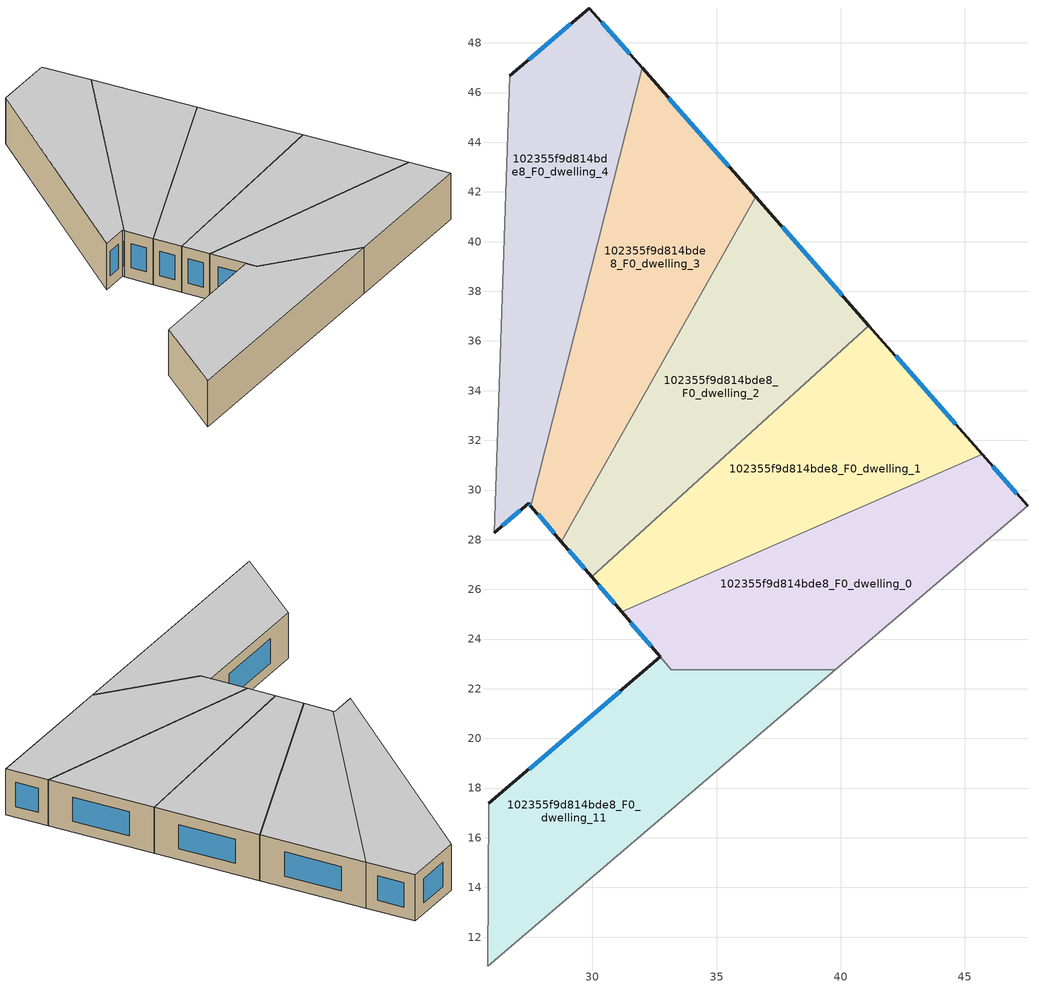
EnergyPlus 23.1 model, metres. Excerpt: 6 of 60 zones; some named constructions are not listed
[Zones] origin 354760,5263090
102355f9d814bde8_F0_dwelling_0
 floor ground (EU_floor_Construction): 45.7,31.43 47.52,29.37 39.77,22.76 33.19,22.76 31.19,25.09 z0
 wall outside (EU_wall_Construction): 47.52,29.37 45.7,31.43 / 31.19,25.09 32.74,23.28 z0:3
 wall to 102355f9d814bde8_F0_dwelling_1 (EU_wall_Construction): 45.7,31.43 31.19,25.09 z0:3
 wall adiabatic (EU_wall_Construction): 39.77,22.76 47.52,29.37 z0:3
 wall to 102355f9d814bde8_F0_dwelling_11 (EU_wall_Construction): 32.74,23.28 33.19,22.76 39.77,22.76 z0:3
 window (EU_Window_Construction): 47.09,29.86 46.13,30.95 / 31.55,24.67 32.38,23.7 z0.7:2.3
 ceiling to 102355f9d814bde8_F1_dwelling_0 (EU_floor_Construction): 47.52,29.37 45.7,31.43 31.19,25.09 33.19,22.76 39.77,22.76 z3
102355f9d814bde8_F0_dwelling_1
 floor ground (EU_floor_Construction): 41.14,36.62 45.7,31.43 31.19,25.09 29.98,26.5 z0
 wall outside (EU_wall_Construction): 29.98,26.5 31.19,25.09 / 45.7,31.43 41.14,36.62 z0:3
 wall to 102355f9d814bde8_F0_dwelling_2 (EU_wall_Construction): 41.14,36.62 29.98,26.5 z0:3
 window (EU_Window_Construction): 30.26,26.17 30.9,25.42 / 44.63,32.65 42.21,35.4 z0.7:2.3
 ceiling to 102355f9d814bde8_F1_dwelling_1 (EU_floor_Construction): 45.7,31.43 41.14,36.62 29.98,26.5 31.19,25.09 z3
102355f9d814bde8_F0_dwelling_11
 floor ground (EU_floor_Construction): 39.77,22.76 25.8,10.84 25.83,17.38 32.74,23.28 33.19,22.76 z0
 wall outside (EU_wall_Construction): 32.74,23.28 25.83,17.38 z0:3
 wall adiabatic (EU_wall_Construction): 25.8,10.84 39.77,22.76 z0:3
 wall to 102355f9d814bde8_F0_dwelling_10 (EU_wall_Construction): 25.83,17.38 25.8,10.84 z0:3
 window (EU_Window_Construction): 31.12,21.89 27.46,18.77 z0.7:2.3
 ceiling to 102355f9d814bde8_F1_dwelling_11 (EU_floor_Construction): 39.77,22.76 33.19,22.76 32.74,23.28 25.83,17.38 25.8,10.84 z3
102355f9d814bde8_F0_dwelling_2
 floor ground (EU_floor_Construction): 36.57,41.81 41.14,36.62 29.98,26.5 28.76,27.92 z0
 wall outside (EU_wall_Construction): 28.76,27.92 29.98,26.5 / 41.14,36.62 36.57,41.81 z0:3
 wall to 102355f9d814bde8_F0_dwelling_3 (EU_wall_Construction): 36.57,41.81 28.76,27.92 z0:3
 window (EU_Window_Construction): 29.05,27.58 29.69,26.83 / 40.07,37.84 37.64,40.59 z0.7:2.3
 ceiling to 102355f9d814bde8_F1_dwelling_2 (EU_floor_Construction): 41.14,36.62 36.57,41.81 28.76,27.92 29.98,26.5 z3
102355f9d814bde8_F0_dwelling_3
 floor ground (EU_floor_Construction): 32,47 36.57,41.81 28.76,27.92 27.53,29.35 z0
 wall outside (EU_wall_Construction): 27.53,29.35 28.76,27.92 / 36.57,41.81 32,47 z0:3
 wall to 102355f9d814bde8_F0_dwelling_4 (EU_wall_Construction): 32,47 27.53,29.35 z0:3
 window (EU_Window_Construction): 27.82,29.01 28.47,28.25 / 35.5,43.02 33.07,45.78 z0.7:2.3
 ceiling to 102355f9d814bde8_F1_dwelling_3 (EU_floor_Construction): 28.76,27.92 36.57,41.81 32,47 27.53,29.35 z3
102355f9d814bde8_F0_dwelling_4
 floor ground (EU_floor_Construction): 29.88,49.4 32,47 27.53,29.35 27.43,29.46 26.05,28.28 26.68,46.68 z0
 wall outside (EU_wall_Construction): 26.05,28.28 27.43,29.46 27.53,29.35 / 32,47 29.88,49.4 26.68,46.68 z0:3
 wall to 102355f9d814bde8_F0_dwelling_5 (EU_wall_Construction): 26.68,46.68 26.05,28.28 z0:3
 window (EU_Window_Construction): 27.46,29.43 27.51,29.38 / 26.37,28.56 27.11,29.18 / 29.13,48.76 27.43,47.32 / 31.5,47.56 30.38,48.84 z0.7:2.3
 ceiling to 102355f9d814bde8_F1_dwelling_4 (EU_floor_Construction): 27.53,29.35 32,47 29.88,49.4 26.68,46.68 26.05,28.28 27.43,29.46 z3
[SCHEDULE:FILE] Column Number=1; Rows to Skip at Top=0; Number of Hours of Data=8760; Column Separator=Comma; Interpolate to Timestep=No; Minutes per Item=60; Adjust Schedule for Daylight Savings=Yes
Name | File
EU_Step8_GainSchedule_102355f9d814bde8_F0_dwelling_5_f000 | ../../schedules/102355f9d814bde8/102355f9d814bde8_F0_dwelling_5_f000_gain.csv
EU_Step8_GainSchedule_102355f9d814bde8_F0_dwelling_6_f000 | ../../schedules/102355f9d814bde8/102355f9d814bde8_F0_dwelling_6_f000_gain.csv
EU_Step8_GainSchedule_102355f9d814bde8_F0_dwelling_7_f000 | ../../schedules/102355f9d814bde8/102355f9d814bde8_F0_dwelling_7_f000_gain.csv
EU_Step8_GainSchedule_102355f9d814bde8_F0_dwelling_8_f000 | ../../schedules/102355f9d814bde8/102355f9d814bde8_F0_dwelling_8_f000_gain.csv
EU_Step8_GainSchedule_102355f9d814bde8_F0_dwelling_9_f000 | ../../schedules/102355f9d814bde8/102355f9d814bde8_F0_dwelling_9_f000_gain.csv
EU_Step8_GainSchedule_102355f9d814bde8_F0_dwelling_10_f000 | ../../schedules/102355f9d814bde8/102355f9d814bde8_F0_dwelling_10_f000_gain.csv
EU_Step8_GainSchedule_102355f9d814bde8_F0_dwelling_11_f000 | ../../schedules/102355f9d814bde8/102355f9d814bde8_F0_dwelling_11_f000_gain.csv
EU_Step8_GainSchedule_102355f9d814bde8_F1_dwelling_0_f000 | ../../schedules/102355f9d814bde8/102355f9d814bde8_F1_dwelling_0_f000_gain.csv
EU_Step8_GainSchedule_102355f9d814bde8_F1_dwelling_1_f000 | ../../schedules/102355f9d814bde8/102355f9d814bde8_F1_dwelling_1_f000_gain.csv
EU_Step8_GainSchedule_102355f9d814bde8_F1_dwelling_2_f000 | ../../schedules/102355f9d814bde8/102355f9d814bde8_F1_dwelling_2_f000_gain.csv
EU_Step8_GainSchedule_102355f9d814bde8_F1_dwelling_3_f000 | ../../schedules/102355f9d814bde8/102355f9d814bde8_F1_dwelling_3_f000_gain.csv
EU_Step8_GainSchedule_102355f9d814bde8_F1_dwelling_4_f000 | ../../schedules/102355f9d814bde8/102355f9d814bde8_F1_dwelling_4_f000_gain.csv
EU_Step8_GainSchedule_102355f9d814bde8_F1_dwelling_5_f000 | ../../schedules/102355f9d814bde8/102355f9d814bde8_F1_dwelling_5_f000_gain.csv
EU_Step8_GainSchedule_102355f9d814bde8_F1_dwelling_6_f000 | ../../schedules/102355f9d814bde8/102355f9d814bde8_F1_dwelling_6_f000_gain.csv
EU_Step8_GainSchedule_102355f9d814bde8_F1_dwelling_7_f000 | ../../schedules/102355f9d814bde8/102355f9d814bde8_F1_dwelling_7_f000_gain.csv
EU_Step8_GainSchedule_102355f9d814bde8_F1_dwelling_8_f000 | ../../schedules/102355f9d814bde8/102355f9d814bde8_F1_dwelling_8_f000_gain.csv
EU_Step8_GainSchedule_102355f9d814bde8_F1_dwelling_9_f000 | ../../schedules/102355f9d814bde8/102355f9d814bde8_F1_dwelling_9_f000_gain.csv
EU_Step8_GainSchedule_102355f9d814bde8_F1_dwelling_10_f000 | ../../schedules/102355f9d814bde8/102355f9d814bde8_F1_dwelling_10_f000_gain.csv
EU_Step8_GainSchedule_102355f9d814bde8_F1_dwelling_11_f000 | ../../schedules/102355f9d814bde8/102355f9d814bde8_F1_dwelling_11_f000_gain.csv
EU_Step8_GainSchedule_102355f9d814bde8_F2_dwelling_0_f000 | ../../schedules/102355f9d814bde8/102355f9d814bde8_F2_dwelling_0_f000_gain.csv
EU_Step8_GainSchedule_102355f9d814bde8_F2_dwelling_1_f000 | ../../schedules/102355f9d814bde8/102355f9d814bde8_F2_dwelling_1_f000_gain.csv
EU_Step8_GainSchedule_102355f9d814bde8_F2_dwelling_2_f000 | ../../schedules/102355f9d814bde8/102355f9d814bde8_F2_dwelling_2_f000_gain.csv
EU_Step8_GainSchedule_102355f9d814bde8_F2_dwelling_3_f000 | ../../schedules/102355f9d814bde8/102355f9d814bde8_F2_dwelling_3_f000_gain.csv
EU_Step8_GainSchedule_102355f9d814bde8_F2_dwelling_4_f000 | ../../schedules/102355f9d814bde8/102355f9d814bde8_F2_dwelling_4_f000_gain.csv
EU_Step8_GainSchedule_102355f9d814bde8_F2_dwelling_5_f000 | ../../schedules/102355f9d814bde8/102355f9d814bde8_F2_dwelling_5_f000_gain.csv
EU_Step8_GainSchedule_102355f9d814bde8_F2_dwelling_6_f000 | ../../schedules/102355f9d814bde8/102355f9d814bde8_F2_dwelling_6_f000_gain.csv
EU_Step8_GainSchedule_102355f9d814bde8_F2_dwelling_7_f000 | ../../schedules/102355f9d814bde8/102355f9d814bde8_F2_dwelling_7_f000_gain.csv
EU_Step8_GainSchedule_102355f9d814bde8_F2_dwelling_8_f000 | ../../schedules/102355f9d814bde8/102355f9d814bde8_F2_dwelling_8_f000_gain.csv
EU_Step8_GainSchedule_102355f9d814bde8_F2_dwelling_9_f000 | ../../schedules/102355f9d814bde8/102355f9d814bde8_F2_dwelling_9_f000_gain.csv
EU_Step8_GainSchedule_102355f9d814bde8_F2_dwelling_10_f000 | ../../schedules/102355f9d814bde8/102355f9d814bde8_F2_dwelling_10_f000_gain.csv
EU_Step8_GainSchedule_102355f9d814bde8_F2_dwelling_11_f000 | ../../schedules/102355f9d814bde8/102355f9d814bde8_F2_dwelling_11_f000_gain.csv
